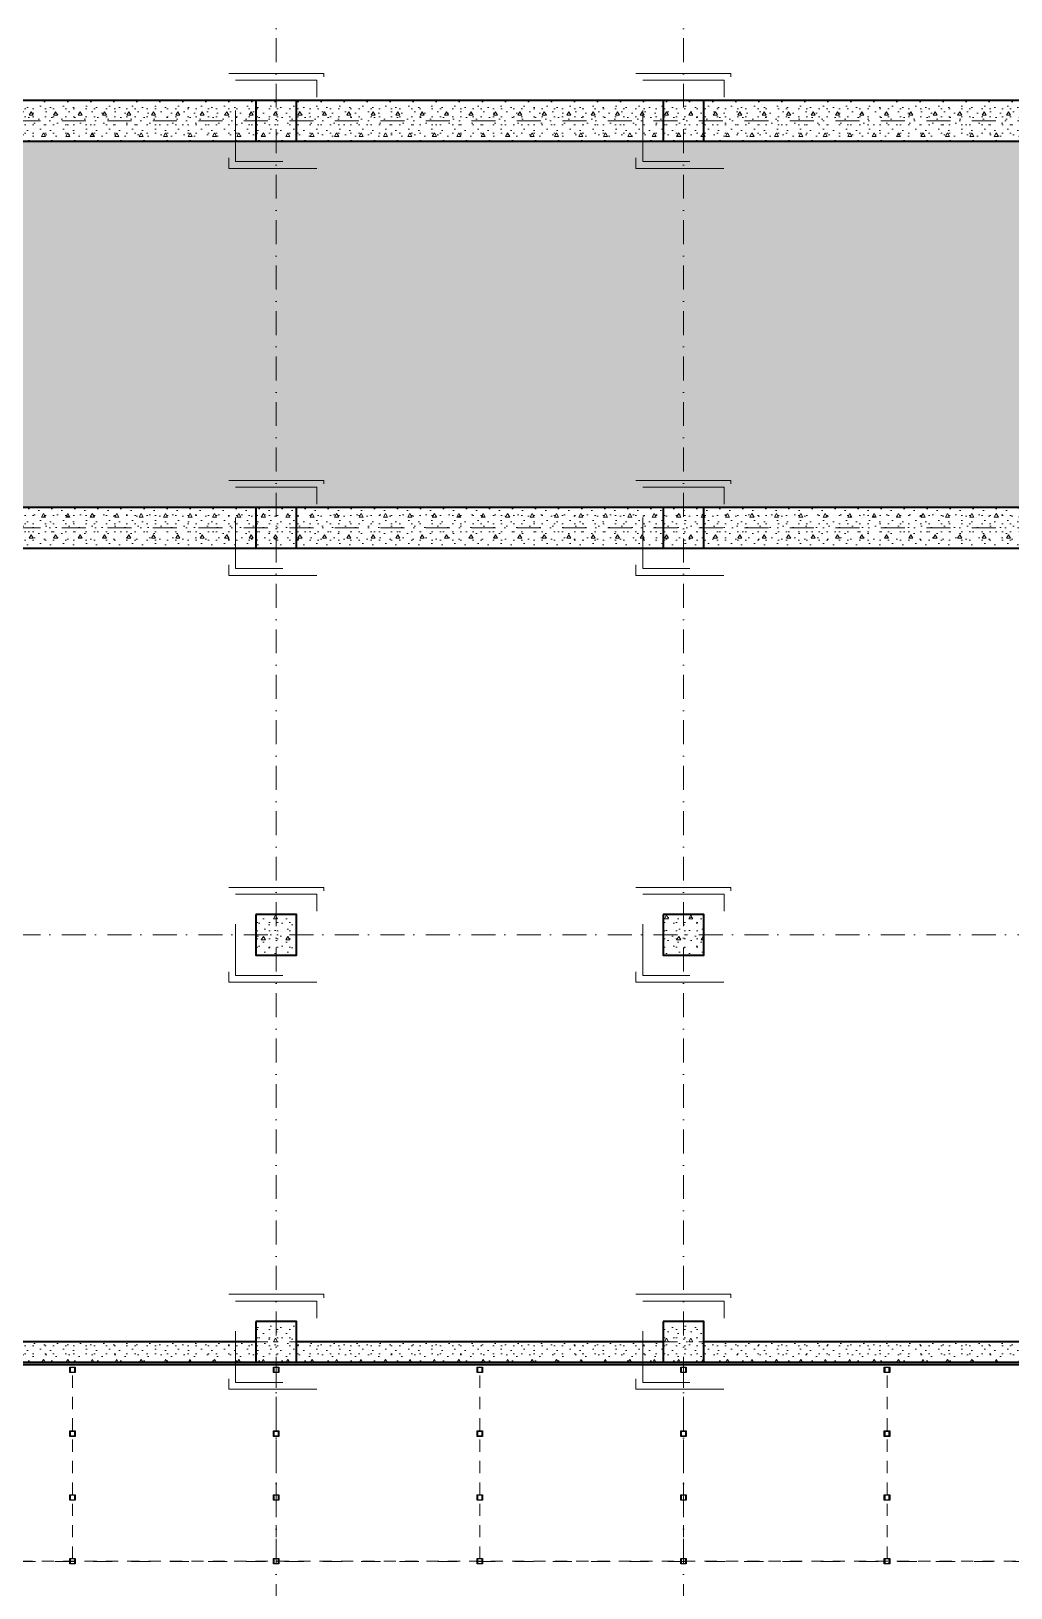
# Model space of a CAD drawing. Header units: millimetres. Extents: x -10605 to 101260, y -15987 to 46355.
# Drawn here: x 72389 to 86824, y -3628 to 19323 of the extents above; entities that cross this region are included whole.
import ezdxf
from ezdxf.enums import TextEntityAlignment as Align

# ---------------------------------------------------------------- set-up
doc = ezdxf.new("R2010")
doc.units = ezdxf.units.MM
doc.header["$MEASUREMENT"] = 0
for name, pattern in [('Dashed', [2903.22, 1451.61, -1451.61]), ('Dot & Dashed', [670.277762, 352.777767, -176.388884, 0, -141.111112]), ('thk_line_type', [315, 180, -135]), ('Штриховая (2)', [564.444447, 282.222223, -282.222223])]:
    doc.linetypes.add(name, pattern=pattern)
for name, color, linetype, lineweight in [('0_Ном._пера__200', 7, 'Continuous', 0), ('Металлический каркас здания_Ном._пера__91', 255, 'Continuous', 0), ('Металлический каркас здания_Ном._пера__98', 7, 'Continuous', 25), ('Оси_Ном._пера__200', 7, 'Continuous', 0), ('Паспорта Зон Archicad_Ном._пера__100', 7, 'Continuous', 9), ('Стены _Ном._пера__200', 7, 'Continuous', 0), ('Стены _Ном._пера__97', 7, 'Continuous', 35), ('Стены _Ном._пера__99', 7, 'Continuous', 15)]:
    doc.layers.add(name, color=color, linetype=linetype, lineweight=lineweight)
for name, color, linetype in [('Зоны', 7, 'Continuous'), ('Металлический каркас здания', 7, 'Continuous'), ('Оси', 7, 'Continuous'), ('Стены', 7, 'Continuous')]:
    doc.layers.add(name, color=color, linetype=linetype)
doc.layers.add('Зоны_Ном._пера__94', color=7, linetype='Continuous', lineweight=5, true_color=0xc29f9f9f)
doc.layers.add('Стены _Ном._пера__2', color=7, linetype='Continuous', lineweight=0, true_color=0xc2747474)
doc.styles.add('РЎР“Р•РќР•Р\xa0РР\xa0_РЎРўРР›Р¬_1', font='arial.ttf')
pattern_1 = [(0, (0, 0), (0, 623.5383), [60, -300]), (0, (180, 311.8), (0, 623.5383), [60, -300]), (60, (0, 0), (-540, 311.769), [60, -300]), (60, (360, 0), (-540, 311.769), [60, -300]), (120, (60, 0), (540, 311.769), [60, -300]), (120, (420, 0), (540, 311.769), [60, -300]), (0, (0, 60), (0, 120), [0, -120, 0, -180]), (45, (60, 60), (-84.85282, 84.85282), [0, -90, 0, -150])]

# ---------------------------------------------------------------- blocks, each defined once
blk = doc.blocks.new('Колонна SHS ГК 27')
at = {"layer": 'Металлический каркас здания_Ном._пера__98', "linetype": 'Continuous', "lineweight": 0, "true_color": 0xffffff}
h = blk.add_hatch(dxfattribs=at)
h.set_pattern_fill('Barabбs_tйglakц_бllу', style=0, pattern_type=2)
h.set_pattern_definition([(90, (0, 0), (-60, 0), [])])
h.paths.add_polyline_path([(-40, -40), (40, -40), (40, 40), (-40, 40)])
h.paths.add_polyline_path([(-33.7, -33.7), (-33.7, 33.7), (33.7, 33.7), (33.7, -33.7)], flags=0)
at = {"layer": 'Металлический каркас здания_Ном._пера__98', "color": 7, "linetype": 'Continuous', "lineweight": 25}
for p, q in [((40, 40), (-40, 40)), ((-40, 40), (-40, -40)), ((-33.7, -33.7), (-33.7, 33.7)), ((-33.7, 33.7), (33.7, 33.7)), ((33.7, 33.7), (33.7, -33.7)), ((40, -40), (40, 40)), ((-40, -40), (40, -40)), ((33.7, -33.7), (-33.7, -33.7))]:
    blk.add_line(p, q, dxfattribs=at)
blk = doc.blocks.new('Перекрытие_1', base_point=(-300, 11700))
at = {"layer": '0_Ном._пера__200', "color": 7, "linetype": 'Continuous', "lineweight": 0, "flags": 128}
blk.add_lwpolyline([(-300, 11700), (-300, 18300), (98300, 18300), (98300, 11700), (52300, 11700), (52300, 5700), (45700, 5700), (45700, 11700)], close=True, dxfattribs=at)
blk = doc.blocks.new('Перекрытие_13', base_point=(81300, 12700))
at = {"layer": 'Стены _Ном._пера__200', "color": 7, "linetype": 'Dashed', "lineweight": 0, "flags": 128}
blk.add_lwpolyline([(81300, 12700), (82700, 12700), (82700, 11300), (81300, 11300)], close=True, dxfattribs=at)
blk = doc.blocks.new('Перекрытие_14', base_point=(81400, 12600))
at = {"layer": 'Стены _Ном._пера__200', "color": 7, "linetype": 'Dashed', "lineweight": 0, "flags": 128}
blk.add_lwpolyline([(81400, 12600), (82600, 12600), (82600, 11400), (81400, 11400)], close=True, dxfattribs=at)
blk = doc.blocks.new('Перекрытие_15', base_point=(75300, 12700))
at = {"layer": 'Стены _Ном._пера__200', "color": 7, "linetype": 'Dashed', "lineweight": 0, "flags": 128}
blk.add_lwpolyline([(75300, 12700), (76700, 12700), (76700, 11300), (75300, 11300)], close=True, dxfattribs=at)
blk = doc.blocks.new('Перекрытие_16', base_point=(75400, 12600))
at = {"layer": 'Стены _Ном._пера__200', "color": 7, "linetype": 'Dashed', "lineweight": 0, "flags": 128}
blk.add_lwpolyline([(75400, 12600), (76600, 12600), (76600, 11400), (75400, 11400)], close=True, dxfattribs=at)
blk = doc.blocks.new('Перекрытие_49', base_point=(81300, 6700))
at = {"layer": 'Стены _Ном._пера__200', "color": 7, "linetype": 'Dashed', "lineweight": 0, "flags": 128}
blk.add_lwpolyline([(81300, 6700), (82700, 6700), (82700, 5300), (81300, 5300)], close=True, dxfattribs=at)
blk = doc.blocks.new('Перекрытие_50', base_point=(81400, 6600))
at = {"layer": 'Стены _Ном._пера__200', "color": 7, "linetype": 'Dashed', "lineweight": 0, "flags": 128}
blk.add_lwpolyline([(81400, 6600), (82600, 6600), (82600, 5400), (81400, 5400)], close=True, dxfattribs=at)
blk = doc.blocks.new('Перекрытие_51', base_point=(75300, 6700))
at = {"layer": 'Стены _Ном._пера__200', "color": 7, "linetype": 'Dashed', "lineweight": 0, "flags": 128}
blk.add_lwpolyline([(75300, 6700), (76700, 6700), (76700, 5300), (75300, 5300)], close=True, dxfattribs=at)
blk = doc.blocks.new('Перекрытие_52', base_point=(75400, 6600))
at = {"layer": 'Стены _Ном._пера__200', "color": 7, "linetype": 'Dashed', "lineweight": 0, "flags": 128}
blk.add_lwpolyline([(75400, 6600), (76600, 6600), (76600, 5400), (75400, 5400)], close=True, dxfattribs=at)
blk = doc.blocks.new('Перекрытие_85', base_point=(81300, 700))
at = {"layer": 'Стены _Ном._пера__200', "color": 7, "linetype": 'Dashed', "lineweight": 0, "flags": 128}
blk.add_lwpolyline([(81300, 700), (82700, 700), (82700, -700), (81300, -700)], close=True, dxfattribs=at)
blk = doc.blocks.new('Перекрытие_86', base_point=(81400, 600))
at = {"layer": 'Стены _Ном._пера__200', "color": 7, "linetype": 'Dashed', "lineweight": 0, "flags": 128}
blk.add_lwpolyline([(81400, 600), (82600, 600), (82600, -600), (81400, -600)], close=True, dxfattribs=at)
blk = doc.blocks.new('Перекрытие_87', base_point=(75300, 700))
at = {"layer": 'Стены _Ном._пера__200', "color": 7, "linetype": 'Dashed', "lineweight": 0, "flags": 128}
blk.add_lwpolyline([(75300, 700), (76700, 700), (76700, -700), (75300, -700)], close=True, dxfattribs=at)
blk = doc.blocks.new('Перекрытие_88', base_point=(75400, 600))
at = {"layer": 'Стены _Ном._пера__200', "color": 7, "linetype": 'Dashed', "lineweight": 0, "flags": 128}
blk.add_lwpolyline([(75400, 600), (76600, 600), (76600, -600), (75400, -600)], close=True, dxfattribs=at)
blk = doc.blocks.new('Перекрытие_121', base_point=(81300, 18700))
at = {"layer": 'Стены _Ном._пера__200', "color": 7, "linetype": 'Dashed', "lineweight": 0, "flags": 128}
blk.add_lwpolyline([(81300, 18700), (82700, 18700), (82700, 17300), (81300, 17300)], close=True, dxfattribs=at)
blk = doc.blocks.new('Перекрытие_122', base_point=(81400, 18600))
at = {"layer": 'Стены _Ном._пера__200', "color": 7, "linetype": 'Dashed', "lineweight": 0, "flags": 128}
blk.add_lwpolyline([(81400, 18600), (82600, 18600), (82600, 17400), (81400, 17400)], close=True, dxfattribs=at)
blk = doc.blocks.new('Перекрытие_123', base_point=(75300, 18700))
at = {"layer": 'Стены _Ном._пера__200', "color": 7, "linetype": 'Dashed', "lineweight": 0, "flags": 128}
blk.add_lwpolyline([(75300, 18700), (76700, 18700), (76700, 17300), (75300, 17300)], close=True, dxfattribs=at)
blk = doc.blocks.new('Перекрытие_124', base_point=(75400, 18600))
at = {"layer": 'Стены _Ном._пера__200', "color": 7, "linetype": 'Dashed', "lineweight": 0, "flags": 128}
blk.add_lwpolyline([(75400, 18600), (76600, 18600), (76600, 17400), (75400, 17400)], close=True, dxfattribs=at)
blk = doc.blocks.new('Перекрытие_291', base_point=(-300, 11700))
at = {"layer": '0_Ном._пера__200', "color": 7, "linetype": 'Continuous', "lineweight": 0, "flags": 128}
blk.add_lwpolyline([(-300, 11700), (-300, 18300), (98300, 18300), (98300, 11700), (52300, 11700), (52300, 5700), (45700, 5700), (45700, 11700)], close=True, dxfattribs=at)
blk = doc.blocks.new('Стена_1', base_point=(-225, -225))
at = {"layer": 'Стены', "linetype": 'Continuous', "lineweight": 0, "true_color": 0xffffff}
blk.add_hatch(color=7, dxfattribs=at).paths.add_polyline_path([(-328, -334), (98329, -334), (98329, -328), (-328, -328)])
at = {"layer": 'Стены _Ном._пера__200', "color": 7, "linetype": 'Continuous', "lineweight": 0}
blk.add_line((-328, -334), (98329, -334), dxfattribs=at)
at = {"layer": 'Стены _Ном._пера__200', "color": 7, "linetype": 'Continuous', "lineweight": 0, "flags": 128}
blk.add_lwpolyline([(98329, -328), (-328, -328)], dxfattribs=at)
at = {"layer": 'Стены _Ном._пера__99', "color": 7, "linetype": 'Continuous', "lineweight": 15}
blk.add_line((-334, -336), (98335, -336), dxfattribs=at)
at = {"layer": 'Стены _Ном._пера__99', "color": 7, "linetype": 'Continuous', "lineweight": 15, "flags": 128}
blk.add_lwpolyline([(-346, -346), (98346, -346)], dxfattribs=at)
blk = doc.blocks.new('Стена_9', base_point=(52000, 12000))
at = {"layer": 'Стены _Ном._пера__2', "linetype": 'Continuous', "lineweight": 0, "true_color": 0x747474}
h = blk.add_hatch(dxfattribs=at)
h.set_pattern_fill('бетон_строительный__2_', color=8, style=0, pattern_type=2)
h.set_pattern_definition(pattern_1)
h.paths.add_polyline_path([(75700, 12300), (70300, 12300), (70300, 11700), (75700, 11700)])
h = blk.add_hatch(dxfattribs=at)
h.set_pattern_fill('бетон_строительный__2_', color=8, style=0, pattern_type=2)
h.set_pattern_definition(pattern_1)
h.paths.add_polyline_path([(81700, 12300), (76300, 12300), (76300, 11700), (81700, 11700)])
h = blk.add_hatch(dxfattribs=at)
h.set_pattern_fill('бетон_строительный__2_', color=8, style=0, pattern_type=2)
h.set_pattern_definition(pattern_1)
h.paths.add_polyline_path([(82300, 12300), (82300, 11700), (87700, 11700), (87700, 12300)])
at = {"layer": 'Стены _Ном._пера__97', "color": 7, "linetype": 'Continuous', "lineweight": 35, "flags": 128}
for points in [[(75700, 12300), (70300, 12300)], [(81700, 12300), (76300, 12300)], [(87700, 12300), (82300, 12300)], [(70300, 11700), (75700, 11700)], [(76300, 11700), (81700, 11700)], [(82300, 11700), (87700, 11700)]]:
    blk.add_lwpolyline(points, dxfattribs=at)
blk = doc.blocks.new('Стена_11', base_point=(98000, 18000))
at = {"layer": 'Стены _Ном._пера__2', "linetype": 'Continuous', "lineweight": 0, "true_color": 0x747474}
h = blk.add_hatch(dxfattribs=at)
h.set_pattern_fill('бетон_строительный__2_', color=8, style=0, pattern_type=2)
h.set_pattern_definition(pattern_1)
h.paths.add_polyline_path([(70300, 18300), (70300, 17700), (75700, 17700), (75700, 18300)])
h = blk.add_hatch(dxfattribs=at)
h.set_pattern_fill('бетон_строительный__2_', color=8, style=0, pattern_type=2)
h.set_pattern_definition(pattern_1)
h.paths.add_polyline_path([(81700, 18300), (76300, 18300), (76300, 17700), (81700, 17700)])
h = blk.add_hatch(dxfattribs=at)
h.set_pattern_fill('бетон_строительный__2_', color=8, style=0, pattern_type=2)
h.set_pattern_definition(pattern_1)
h.paths.add_polyline_path([(87700, 18300), (82300, 18300), (82300, 17700), (87700, 17700)])
at = {"layer": 'Стены _Ном._пера__97', "color": 7, "linetype": 'Continuous', "lineweight": 35, "flags": 128}
for points in [[(75700, 18300), (70300, 18300)], [(81700, 18300), (76300, 18300)], [(87700, 18300), (82300, 18300)], [(70300, 17700), (75700, 17700)], [(76300, 17700), (81700, 17700)], [(82300, 17700), (87700, 17700)]]:
    blk.add_lwpolyline(points, dxfattribs=at)
blk = doc.blocks.new('Стена_22', base_point=(-300, -300))
at = {"layer": 'Стены _Ном._пера__2', "linetype": 'Continuous', "lineweight": 0, "true_color": 0x747474}
h = blk.add_hatch(dxfattribs=at)
h.set_pattern_fill('бетон_строительный__2_', color=8, style=0, pattern_type=2)
h.set_pattern_definition(pattern_1)
h.paths.add_polyline_path([(82300, 0), (82300, -300), (87700, -300), (87700, 0)])
h = blk.add_hatch(dxfattribs=at)
h.set_pattern_fill('бетон_строительный__2_', color=8, style=0, pattern_type=2)
h.set_pattern_definition(pattern_1)
h.paths.add_polyline_path([(70300, -300), (75700, -300), (75700, 0), (70300, 0)])
h = blk.add_hatch(dxfattribs=at)
h.set_pattern_fill('бетон_строительный__2_', color=8, style=0, pattern_type=2)
h.set_pattern_definition(pattern_1)
h.paths.add_polyline_path([(76300, 0), (76300, -300), (81700, -300), (81700, 0)])
at = {"layer": 'Стены _Ном._пера__97', "color": 7, "linetype": 'Continuous', "lineweight": 35, "flags": 128}
for points in [[(75700, 0), (70300, 0)], [(81700, 0), (76300, 0)], [(87700, 0), (82300, 0)], [(70300, -300), (75700, -300)], [(76300, -300), (81700, -300)], [(82300, -300), (87700, -300)]]:
    blk.add_lwpolyline(points, dxfattribs=at)
blk = doc.blocks.new('Колонна_6', base_point=(82000, 12000))
at = {"layer": 'Стены', "linetype": 'Continuous', "lineweight": 0, "true_color": 0x000000}
h = blk.add_hatch(dxfattribs=at)
h.set_pattern_fill('бетон_строительный__2_', color=18, style=0, pattern_type=2)
h.set_pattern_definition(pattern_1)
h.paths.add_polyline_path([(81700, 12300), (81700, 11700), (82300, 11700), (82300, 12300)])
at = {"layer": 'Стены _Ном._пера__97', "color": 7, "linetype": 'Continuous', "lineweight": 35, "flags": 128}
blk.add_lwpolyline([(81700, 12300), (81700, 11700), (82300, 11700), (82300, 12300)], close=True, dxfattribs=at)
blk = doc.blocks.new('Колонна_7', base_point=(76000, 12000))
at = {"layer": 'Стены', "linetype": 'Continuous', "lineweight": 0, "true_color": 0x000000}
h = blk.add_hatch(dxfattribs=at)
h.set_pattern_fill('бетон_строительный__2_', color=18, style=0, pattern_type=2)
h.set_pattern_definition(pattern_1)
h.paths.add_polyline_path([(75700, 12300), (75700, 11700), (76300, 11700), (76300, 12300)])
at = {"layer": 'Стены _Ном._пера__97', "color": 7, "linetype": 'Continuous', "lineweight": 35, "flags": 128}
blk.add_lwpolyline([(75700, 12300), (75700, 11700), (76300, 11700), (76300, 12300)], close=True, dxfattribs=at)
blk = doc.blocks.new('Колонна_24', base_point=(82000, 6000))
at = {"layer": 'Стены', "linetype": 'Continuous', "lineweight": 0, "true_color": 0x000000}
h = blk.add_hatch(dxfattribs=at)
h.set_pattern_fill('бетон_строительный__2_', color=18, style=0, pattern_type=2)
h.set_pattern_definition(pattern_1)
h.paths.add_polyline_path([(81700, 6300), (81700, 5700), (82300, 5700), (82300, 6300)])
at = {"layer": 'Стены _Ном._пера__97', "color": 7, "linetype": 'Continuous', "lineweight": 35, "flags": 128}
blk.add_lwpolyline([(81700, 6300), (81700, 5700), (82300, 5700), (82300, 6300)], close=True, dxfattribs=at)
blk = doc.blocks.new('Колонна_25', base_point=(76000, 6000))
at = {"layer": 'Стены', "linetype": 'Continuous', "lineweight": 0, "true_color": 0x000000}
h = blk.add_hatch(dxfattribs=at)
h.set_pattern_fill('бетон_строительный__2_', color=18, style=0, pattern_type=2)
h.set_pattern_definition(pattern_1)
h.paths.add_polyline_path([(75700, 6300), (75700, 5700), (76300, 5700), (76300, 6300)])
at = {"layer": 'Стены _Ном._пера__97', "color": 7, "linetype": 'Continuous', "lineweight": 35, "flags": 128}
blk.add_lwpolyline([(75700, 6300), (75700, 5700), (76300, 5700), (76300, 6300)], close=True, dxfattribs=at)
blk = doc.blocks.new('Колонна_42', base_point=(82000, 0))
at = {"layer": 'Стены', "linetype": 'Continuous', "lineweight": 0, "true_color": 0x000000}
h = blk.add_hatch(dxfattribs=at)
h.set_pattern_fill('бетон_строительный__2_', color=18, style=0, pattern_type=2)
h.set_pattern_definition(pattern_1)
h.paths.add_polyline_path([(81700, 300), (81700, -300), (82300, -300), (82300, 300)])
at = {"layer": 'Стены _Ном._пера__97', "color": 7, "linetype": 'Continuous', "lineweight": 35, "flags": 128}
blk.add_lwpolyline([(81700, 300), (81700, -300), (82300, -300), (82300, 300)], close=True, dxfattribs=at)
blk = doc.blocks.new('Колонна_43', base_point=(76000, 0))
at = {"layer": 'Стены', "linetype": 'Continuous', "lineweight": 0, "true_color": 0x000000}
h = blk.add_hatch(dxfattribs=at)
h.set_pattern_fill('бетон_строительный__2_', color=18, style=0, pattern_type=2)
h.set_pattern_definition(pattern_1)
h.paths.add_polyline_path([(75700, 300), (75700, -300), (76300, -300), (76300, 300)])
at = {"layer": 'Стены _Ном._пера__97', "color": 7, "linetype": 'Continuous', "lineweight": 35, "flags": 128}
blk.add_lwpolyline([(75700, 300), (75700, -300), (76300, -300), (76300, 300)], close=True, dxfattribs=at)
blk = doc.blocks.new('Колонна_60', base_point=(82000, 18000))
at = {"layer": 'Стены', "linetype": 'Continuous', "lineweight": 0, "true_color": 0x000000}
h = blk.add_hatch(dxfattribs=at)
h.set_pattern_fill('бетон_строительный__2_', color=18, style=0, pattern_type=2)
h.set_pattern_definition(pattern_1)
h.paths.add_polyline_path([(81700, 18300), (81700, 17700), (82300, 17700), (82300, 18300)])
at = {"layer": 'Стены _Ном._пера__97', "color": 7, "linetype": 'Continuous', "lineweight": 35, "flags": 128}
blk.add_lwpolyline([(81700, 18300), (81700, 17700), (82300, 17700), (82300, 18300)], close=True, dxfattribs=at)
blk = doc.blocks.new('Колонна_61', base_point=(76000, 18000))
at = {"layer": 'Стены', "linetype": 'Continuous', "lineweight": 0, "true_color": 0x000000}
h = blk.add_hatch(dxfattribs=at)
h.set_pattern_fill('бетон_строительный__2_', color=18, style=0, pattern_type=2)
h.set_pattern_definition(pattern_1)
h.paths.add_polyline_path([(75700, 18300), (75700, 17700), (76300, 17700), (76300, 18300)])
at = {"layer": 'Стены _Ном._пера__97', "color": 7, "linetype": 'Continuous', "lineweight": 35, "flags": 128}
blk.add_lwpolyline([(75700, 18300), (75700, 17700), (76300, 17700), (76300, 18300)], close=True, dxfattribs=at)
blk = doc.blocks.new('Стандартный Маркер Сетки')
at = {"layer": 'Оси_Ном._пера__200', "color": 7, "linetype": 'Dot & Dashed', "lineweight": 0}
blk.add_line((0, 0), (107805, 0), dxfattribs=at)
at = {"layer": 'Оси_Ном._пера__200', "color": 7, "lineweight": 0, "style": 'РЎР“Р•РќР•Р\xa0РР\xa0_РЎРўРР›Р¬_1'}
blk.add_attdef('AC_MarkerText_1', text='', height=300, dxfattribs=at).set_placement((108205, 150), align=Align.TOP_CENTER)
blk = doc.blocks.new('Балка - Швеллер ПП 27_2')
at = {"layer": 'Металлический каркас здания_Ном._пера__91', "color": 255, "linetype": 'Штриховая (2)', "lineweight": 0}
blk.add_line((0, 0), (90250, 0), dxfattribs=at)
blk = doc.blocks.new('Балка - Швеллер ПП 27_3')
at = {"layer": 'Металлический каркас здания_Ном._пера__91', "color": 255, "linetype": 'thk_line_type', "lineweight": 0}
blk.add_line((0, 0), (2822, 0), dxfattribs=at)
blk = doc.blocks.new('Балка - Швеллер ПП 27_4')
at = {"layer": 'Металлический каркас здания_Ном._пера__91', "color": 255, "linetype": 'thk_line_type', "lineweight": 0}
blk.add_line((0, 0), (90250, 0), dxfattribs=at)
blk = doc.blocks.new('Технический коридор_2_1', base_point=(36846, 14365))
at = {"layer": 'Зоны_Ном._пера__94', "linetype": 'Continuous', "lineweight": 0, "true_color": 0x272727}
blk.add_hatch(color=250, dxfattribs=at).paths.add_polyline_path([(51700, 12300), (97700, 12300), (97700, 17700), (300, 17700), (300, 12300), (46300, 12300), (46300, 6300), (51700, 6300)])
at = {"layer": 'Паспорта Зон Archicad_Ном._пера__100', "color": 7, "lineweight": 9, "style": 'РЎР“Р•РќР•Р\xa0РР\xa0_РЎРўРР›Р¬_1'}
for tag, p in [('DUMMY_112', (49264, 14932)), ('ROOM_AREA', (50472, 6800))]:
    blk.add_attdef(tag, text='', height=300, dxfattribs=at).set_placement(p, align=Align.MIDDLE_CENTER)
blk = doc.blocks.new('Стандартный Маркер Сетки_4')
at = {"layer": 'Оси_Ном._пера__200', "color": 7, "linetype": 'Dot & Dashed', "lineweight": 0}
blk.add_line((0, 0), (55187, 0), dxfattribs=at)
at = {"layer": 'Оси_Ном._пера__200', "color": 7, "lineweight": 0, "style": 'РЎР“Р•РќР•Р\xa0РР\xa0_РЎРўРР›Р¬_1'}
blk.add_attdef('AC_MarkerText_1', text='', height=300, rotation=90, dxfattribs=at).set_placement((55368, -69), align=Align.TOP_CENTER)

msp = doc.modelspace()

# ---------------------------------------------------------------- linework, layer by layer
at = {"layer": 'Зоны_Ном._пера__94', "color": 253, "linetype": 'Continuous', "lineweight": 5, "true_color": 0x9f9f9f, "flags": 128}
msp.add_lwpolyline([(51699.75542, 12300.00001), (97699.99998, 12300.00001), (97699.99998, 17699.99998), (299.99988, 17699.99998), (299.99988, 12300.00001), (46300.24444, 12300.00001), (46300.24444, 6300.00001), (51699.75542, 6300.00001)], close=True, dxfattribs=at)

# ---------------------------------------------------------------- block references
at = {"color": 7, "linetype": 'Continuous', "lineweight": 0}
for name in ['Перекрытие_1', 'Перекрытие_291']:
    msp.add_blockref(name, (-300.00013, 11700), dxfattribs=at)
at = {"layer": 'Зоны', "color": 7, "linetype": 'Continuous', "lineweight": 9}
msp.add_blockref('Технический коридор_2_1', (36846.36692, 14364.96413), dxfattribs=at)
at = {"layer": 'Металлический каркас здания', "color": 7, "linetype": 'Continuous', "lineweight": 9, "xscale": -1, "zscale": 1000, "rotation": 270}
for p in [(73000.00007, -3197.49325), (76000.00007, -3197.49325), (79000.00007, -3197.49325), (82000.00007, -3197.49325), (85000.00007, -3197.49325)]:
    msp.add_blockref('Балка - Швеллер ПП 27_3', p, dxfattribs=at)
at = {"layer": 'Металлический каркас здания', "color": 7, "linetype": 'Continuous', "lineweight": 9, "zscale": 1000}
for name, p in [('Балка - Швеллер ПП 27_4', (3875, -3234.99325)), ('Балка - Швеллер ПП 27_2', (3875, -3237.49325))]:
    msp.add_blockref(name, p, dxfattribs=at)
at = {"layer": 'Металлический каркас здания_Ном._пера__98', "color": 7, "linetype": 'Continuous', "lineweight": 25, "xscale": -1, "zscale": 1000, "rotation": 89.99999999999999}
for p in [(73000.00007, -415), (76000.00007, -415), (79000.00007, -415), (82000.00007, -415), (85000.00007, -415), (73000.00007, -1354.99775), (76000.00007, -1354.99775), (79000.00007, -1354.99775), (82000.00007, -1354.99775), (85000.00007, -1354.99775), (73000.00007, -2294.9955), (76000.00007, -2294.9955), (79000.00007, -2294.9955), (82000.00007, -2294.9955), (85000.00007, -2294.9955), (73000.00007, -3234.99325), (76000.00007, -3234.99325), (79000.00007, -3234.99325), (82000.00007, -3234.99325), (85000.00007, -3234.99325)]:
    msp.add_blockref('Колонна SHS ГК 27', p, dxfattribs=at)
at = {"layer": 'Оси', "color": 8, "linetype": 'Continuous', "lineweight": 0, "true_color": 0x747474, "zscale": 1000, "rotation": 270}
for p in [(76000, 40000.00005), (81999.99994, 40000.00005)]:
    msp.add_blockref('Стандартный Маркер Сетки_4', p, dxfattribs=at)
at = {"layer": 'Оси', "color": 8, "linetype": 'Continuous', "lineweight": 0, "true_color": 0x747474, "xscale": -1, "zscale": 1000}
for p in [(98000.00007, 18000), (98000.00007, 12000), (98000.00007, 6000), (98000.00007, 0)]:
    msp.add_blockref('Стандартный Маркер Сетки', p, dxfattribs=at)
at = {"layer": 'Стены', "color": 7, "linetype": 'Dashed', "lineweight": 0}
for name, p in [('Перекрытие_123', (75300, 18700)), ('Перекрытие_124', (75400, 18600)), ('Перекрытие_121', (81300, 18700)), ('Перекрытие_122', (81400, 18600)), ('Перекрытие_15', (75300, 12700)), ('Перекрытие_13', (81300, 12700)), ('Перекрытие_16', (75400, 12600)), ('Перекрытие_14', (81400, 12600)), ('Перекрытие_51', (75300, 6700)), ('Перекрытие_49', (81300, 6700)), ('Перекрытие_52', (75400, 6600)), ('Перекрытие_50', (81400, 6600)), ('Перекрытие_87', (75300, 700)), ('Перекрытие_85', (81300, 700)), ('Перекрытие_88', (75400, 600)), ('Перекрытие_86', (81400, 600))]:
    msp.add_blockref(name, p, dxfattribs=at)
at = {"layer": 'Стены', "color": 7, "lineweight": 35}
for name, p in [('Стена_11', (98000.00007, 18000)), ('Колонна_61', (76000, 18000)), ('Колонна_60', (82000, 18000)), ('Стена_9', (52000, 12000)), ('Колонна_7', (76000, 12000)), ('Колонна_6', (82000, 12000)), ('Колонна_25', (76000, 6000)), ('Колонна_24', (82000, 6000)), ('Колонна_43', (76000, 0)), ('Колонна_42', (82000, 0)), ('Стена_22', (-300, -300)), ('Стена_1', (-224.59482, -224.59461))]:
    msp.add_blockref(name, p, dxfattribs=at)

doc.saveas('drawing.dxf')
